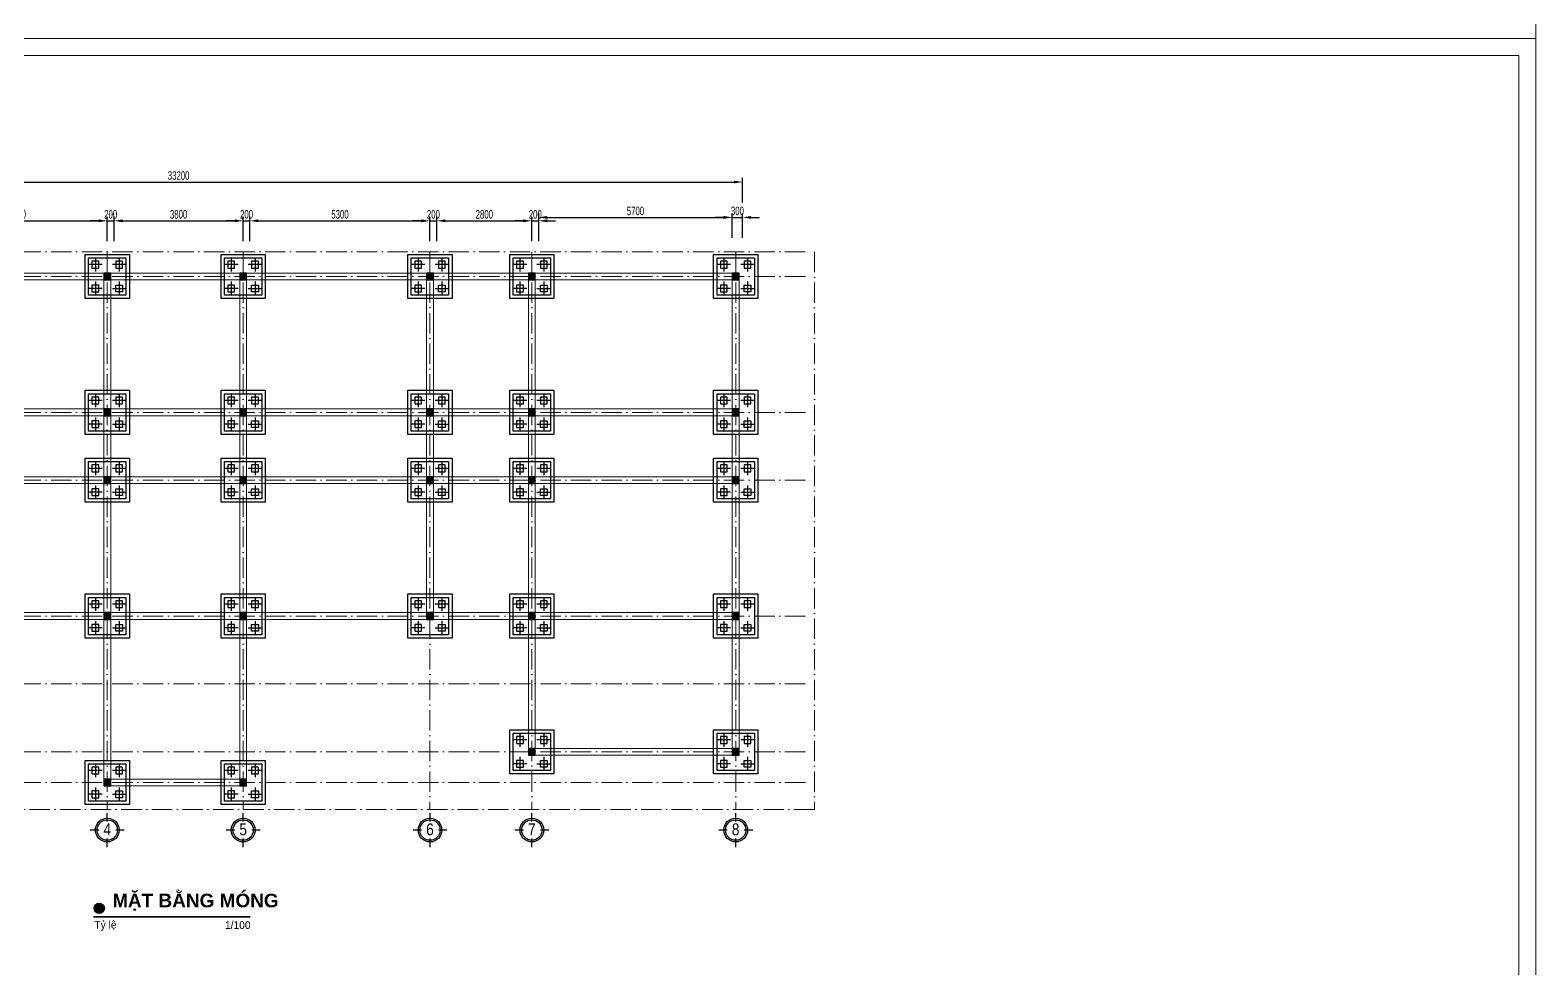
# Model space of a CAD drawing. Extents: x -1107188 to -523840, y 39692 to 514392.
# Drawn here: x -1067517 to -1023188, y 249890 to 277542 of the extents above; entities that cross this region are included whole.
import ezdxf
from ezdxf.enums import TextEntityAlignment as Align

# ---------------------------------------------------------------- set-up
doc = ezdxf.new("R2010")
doc.units = 0
for name, pattern in [('ACAD_ISO10W100', [18, 12, -3, 0, -3]), ('CENTER2', [1.125, 0.75, -0.125, 0.125, -0.125]), ('DASHED2', [0.375, 0.25, -0.125]), ('HIDDEN', [0.375, 0.25, -0.125])]:
    doc.linetypes.add(name, pattern=pattern)
doc.layers.get('0').update_dxf_attribs({"color": 255, "linetype": 'CONTINUOUS'})
doc.layers.get('DEFPOINTS').update_dxf_attribs({"linetype": 'CONTINUOUS'})
for name, color, linetype, lineweight in [('00-DAM', 3, 'CONTINUOUS', 9), ('00-KH O SAN', 6, 'CONTINUOUS', 9), ('00-KICH THUOC', 6, 'CONTINUOUS', 9), ('TRUC', 24, 'CONTINUOUS', 0)]:
    doc.layers.add(name, color=color, linetype=linetype, lineweight=lineweight)
for name, color, linetype in [('DIM', 1, 'CONTINUOUS'), ('DUT', 7, 'CENTER2'), ('TAGS', 60, 'CONTINUOUS'), ('TEXT', 7, 'CONTINUOUS'), ('TUONG', 131, 'CONTINUOUS'), ('WALL', 4, 'CONTINUOUS')]:
    doc.layers.add(name, color=color, linetype=linetype)
doc.styles.add('KICHTHUOC', font='', dxfattribs={"width": 0.8})
doc.styles.add('SO BV', font='', dxfattribs={"height": 200})
doc.styles.add('SWISS-CONDENSE', font='')
doc.styles.add('TEN BV', font='', dxfattribs={"height": 350})
doc.styles.add('VNI-HELVE-CONDENSEN', font='')
doc.styles.get('KICHTHUOC').set_extended_font_data('VNI-Helve-Condense')
doc.styles.get('SO BV').set_extended_font_data('VNI-Helve-Condense')
doc.styles.get('SWISS-CONDENSE').set_extended_font_data('VNI-Swiss-Condense')
doc.styles.get('TEN BV').set_extended_font_data('VNI-Helve-Condense', bold=True)
doc.styles.get('VNI-HELVE-CONDENSEN').set_extended_font_data('VNI-Helve-Condense')
doc.dimstyles.new('DIM 25', dxfattribs={"dimtxt": 2.5, "dimasz": 2.5, "dimexe": 1.25, "dimexo": 0.625, "dimtad": 1, "dimdec": 0, "dimtxsty": 'KICHTHUOC', "dimcen": 2.5, "dimclrd": 1, "dimclre": 1, "dimclrt": 2, "dimadec": 0, "dimazin": 0, "dimtfac": 1, "dimtdec": 0, "dimtix": 1, "dimtmove": 0, "dimatfit": 3, "dimfxl": 6, "dimfxlon": 1, "dimarcsym": 0})

# ---------------------------------------------------------------- blocks, each defined once
blk = doc.blocks.new('A$C225A2996')
at = {"layer": 'WALL'}
blk.add_hatch(color=4, dxfattribs=at).paths.add_polyline_path([(531, 82), (731, 82), (731, 282), (531, 282)])
at = {"layer": 'WALL', "color": 4}
for p, q in [((531, 282), (731, 82)), ((531, 82), (731, 282))]:
    blk.add_line(p, q, dxfattribs=at)
blk.add_lwpolyline([(531, 82), (731, 82), (731, 282), (531, 282)], close=True, dxfattribs=at)
blk = doc.blocks.new('A$C206177D3')
at = {"layer": 'TAGS', "ltscale": 1000}
for p, q in [((-37, 240), (-37, 490)), ((-287, -10), (-537, -10)), ((-37, -510), (-37, -260)), ((463, -10), (213, -10))]:
    blk.add_line(p, q, dxfattribs=at)
blk.add_circle((-37, -10), 350, dxfattribs=at)
at = {"layer": 'TAGS', "color": 254, "ltscale": 1000}
blk.add_circle((-37, -10), 300, dxfattribs=at)
at = {"layer": 'TAGS', "ltscale": 1000, "style": 'VNI-HELVE-CONDENSEN'}
blk.add_attdef('A', text='', height=350, dxfattribs=at).set_placement((-38, -166), align=Align.CENTER)
blk = doc.blocks.new('*D1410')
at = {"layer": '00-KH O SAN', "color": 1, "lineweight": -2, "transparency": 16777216}
for p, q in [((-1070545, 271325), (-1070545, 272050)), ((-1070295, 271925), (-1065495, 271925)), ((-1065245, 271325), (-1065245, 272050))]:
    blk.add_line(p, q, dxfattribs=at)
at = {"layer": '00-KH O SAN', "color": 1, "transparency": 16777216}
for points in [[(-1070295, 271967), (-1070295, 271883), (-1070545, 271925)], [(-1065495, 271967), (-1065495, 271883), (-1065245, 271925)]]:
    blk.add_solid(points, dxfattribs=at)
at = {"layer": 'DEFPOINTS', "color": 0, "transparency": 16777216}
for p in [(-1065245, 271925), (-1070545, 270283), (-1065245, 270283)]:
    blk.add_point(p, dxfattribs=at)
at = {"layer": '00-KH O SAN', "color": 2, "transparency": 16777216, "insert": (-1067895, 272115), "char_height": 250, "attachment_point": 5, "style": 'KICHTHUOC'}
blk.add_mtext('5300', dxfattribs=at)
blk = doc.blocks.new('*D1411')
at = {"layer": '00-KH O SAN', "color": 1, "lineweight": -2, "transparency": 16777216}
for p, q in [((-1065495, 271925), (-1065745, 271925)), ((-1065245, 271325), (-1065245, 272050)), ((-1065245, 271925), (-1065045, 271925)), ((-1065045, 271325), (-1065045, 272050)), ((-1064795, 271925), (-1064545, 271925))]:
    blk.add_line(p, q, dxfattribs=at)
at = {"layer": '00-KH O SAN', "color": 1, "transparency": 16777216}
for points in [[(-1065495, 271967), (-1065495, 271883), (-1065245, 271925)], [(-1064795, 271967), (-1064795, 271883), (-1065045, 271925)]]:
    blk.add_solid(points, dxfattribs=at)
at = {"layer": 'DEFPOINTS', "color": 0, "transparency": 16777216}
for p in [(-1065045, 271925), (-1065245, 270283), (-1065045, 270283)]:
    blk.add_point(p, dxfattribs=at)
at = {"layer": '00-KH O SAN', "color": 2, "transparency": 16777216, "insert": (-1065145, 272115), "char_height": 250, "attachment_point": 5, "style": 'KICHTHUOC'}
blk.add_mtext('200', dxfattribs=at)
blk = doc.blocks.new('*D1412')
at = {"layer": '00-KH O SAN', "color": 1, "lineweight": -2, "transparency": 16777216}
for p, q in [((-1065045, 271325), (-1065045, 272050)), ((-1064795, 271925), (-1061495, 271925)), ((-1061245, 271325), (-1061245, 272050))]:
    blk.add_line(p, q, dxfattribs=at)
at = {"layer": '00-KH O SAN', "color": 1, "transparency": 16777216}
for points in [[(-1064795, 271967), (-1064795, 271883), (-1065045, 271925)], [(-1061495, 271967), (-1061495, 271883), (-1061245, 271925)]]:
    blk.add_solid(points, dxfattribs=at)
at = {"layer": 'DEFPOINTS', "color": 0, "transparency": 16777216}
for p in [(-1061245, 271925), (-1065045, 270283), (-1061245, 270283)]:
    blk.add_point(p, dxfattribs=at)
at = {"layer": '00-KH O SAN', "color": 2, "transparency": 16777216, "insert": (-1063145, 272115), "char_height": 250, "attachment_point": 5, "style": 'KICHTHUOC'}
blk.add_mtext('3800', dxfattribs=at)
blk = doc.blocks.new('*D1413')
at = {"layer": '00-KH O SAN', "color": 1, "lineweight": -2, "transparency": 16777216}
for p, q in [((-1061495, 271925), (-1061745, 271925)), ((-1061245, 271325), (-1061245, 272050)), ((-1061245, 271925), (-1061045, 271925)), ((-1061045, 271325), (-1061045, 272050)), ((-1060795, 271925), (-1060545, 271925))]:
    blk.add_line(p, q, dxfattribs=at)
at = {"layer": '00-KH O SAN', "color": 1, "transparency": 16777216}
for points in [[(-1061495, 271967), (-1061495, 271883), (-1061245, 271925)], [(-1060795, 271967), (-1060795, 271883), (-1061045, 271925)]]:
    blk.add_solid(points, dxfattribs=at)
at = {"layer": 'DEFPOINTS', "color": 0, "transparency": 16777216}
for p in [(-1061045, 271925), (-1061245, 270283), (-1061045, 270283)]:
    blk.add_point(p, dxfattribs=at)
at = {"layer": '00-KH O SAN', "color": 2, "transparency": 16777216, "insert": (-1061145, 272115), "char_height": 250, "attachment_point": 5, "style": 'KICHTHUOC'}
blk.add_mtext('200', dxfattribs=at)
blk = doc.blocks.new('*D1425')
at = {"layer": '00-KH O SAN', "color": 1, "lineweight": -2, "transparency": 16777216}
for p, q in [((-1061045, 271325), (-1061045, 272050)), ((-1060795, 271925), (-1055995, 271925)), ((-1055745, 271325), (-1055745, 272050))]:
    blk.add_line(p, q, dxfattribs=at)
at = {"layer": '00-KH O SAN', "color": 1, "transparency": 16777216}
for points in [[(-1060795, 271967), (-1060795, 271883), (-1061045, 271925)], [(-1055995, 271967), (-1055995, 271883), (-1055745, 271925)]]:
    blk.add_solid(points, dxfattribs=at)
at = {"layer": 'DEFPOINTS', "color": 0, "transparency": 16777216}
for p in [(-1055745, 271925), (-1061045, 270283), (-1055745, 270283)]:
    blk.add_point(p, dxfattribs=at)
at = {"layer": '00-KH O SAN', "color": 2, "transparency": 16777216, "insert": (-1058395, 272115), "char_height": 250, "attachment_point": 5, "style": 'KICHTHUOC'}
blk.add_mtext('5300', dxfattribs=at)
blk = doc.blocks.new('*D1426')
at = {"layer": '00-KH O SAN', "color": 1, "lineweight": -2, "transparency": 16777216}
for p, q in [((-1055995, 271925), (-1056245, 271925)), ((-1055745, 271325), (-1055745, 272050)), ((-1055745, 271925), (-1055545, 271925)), ((-1055545, 271325), (-1055545, 272050)), ((-1055295, 271925), (-1055045, 271925))]:
    blk.add_line(p, q, dxfattribs=at)
at = {"layer": '00-KH O SAN', "color": 1, "transparency": 16777216}
for points in [[(-1055995, 271967), (-1055995, 271883), (-1055745, 271925)], [(-1055295, 271967), (-1055295, 271883), (-1055545, 271925)]]:
    blk.add_solid(points, dxfattribs=at)
at = {"layer": 'DEFPOINTS', "color": 0, "transparency": 16777216}
for p in [(-1055545, 271925), (-1055745, 270283), (-1055545, 270283)]:
    blk.add_point(p, dxfattribs=at)
at = {"layer": '00-KH O SAN', "color": 2, "transparency": 16777216, "insert": (-1055645, 272115), "char_height": 250, "attachment_point": 5, "style": 'KICHTHUOC'}
blk.add_mtext('200', dxfattribs=at)
blk = doc.blocks.new('*D1427')
at = {"layer": '00-KH O SAN', "color": 1, "lineweight": -2, "transparency": 16777216}
for p, q in [((-1055545, 271325), (-1055545, 272050)), ((-1055295, 271925), (-1052995, 271925)), ((-1052745, 271325), (-1052745, 272050))]:
    blk.add_line(p, q, dxfattribs=at)
at = {"layer": '00-KH O SAN', "color": 1, "transparency": 16777216}
for points in [[(-1055295, 271967), (-1055295, 271883), (-1055545, 271925)], [(-1052995, 271967), (-1052995, 271883), (-1052745, 271925)]]:
    blk.add_solid(points, dxfattribs=at)
at = {"layer": 'DEFPOINTS', "color": 0, "transparency": 16777216}
for p in [(-1052745, 271925), (-1055545, 270283), (-1052745, 270283)]:
    blk.add_point(p, dxfattribs=at)
at = {"layer": '00-KH O SAN', "color": 2, "transparency": 16777216, "insert": (-1054145, 272115), "char_height": 250, "attachment_point": 5, "style": 'KICHTHUOC'}
blk.add_mtext('2800', dxfattribs=at)
blk = doc.blocks.new('*D1428')
at = {"layer": '00-KH O SAN', "color": 1, "lineweight": -2, "transparency": 16777216}
for p, q in [((-1052995, 271925), (-1053245, 271925)), ((-1052745, 271325), (-1052745, 272050)), ((-1052745, 271925), (-1052545, 271925)), ((-1052545, 271325), (-1052545, 272050)), ((-1052295, 271925), (-1052045, 271925))]:
    blk.add_line(p, q, dxfattribs=at)
at = {"layer": '00-KH O SAN', "color": 1, "transparency": 16777216}
for points in [[(-1052995, 271967), (-1052995, 271883), (-1052745, 271925)], [(-1052295, 271967), (-1052295, 271883), (-1052545, 271925)]]:
    blk.add_solid(points, dxfattribs=at)
at = {"layer": 'DEFPOINTS', "color": 0, "transparency": 16777216}
for p in [(-1052545, 271925), (-1052745, 270283), (-1052545, 270283)]:
    blk.add_point(p, dxfattribs=at)
at = {"layer": '00-KH O SAN', "color": 2, "transparency": 16777216, "insert": (-1052645, 272115), "char_height": 250, "attachment_point": 5, "style": 'KICHTHUOC'}
blk.add_mtext('200', dxfattribs=at)
blk = doc.blocks.new('*D1429')
at = {"layer": '00-KH O SAN', "color": 1, "lineweight": -2, "transparency": 16777216}
for p, q in [((-1052545, 271425), (-1052545, 272150)), ((-1052295, 272025), (-1047095, 272025)), ((-1046845, 271425), (-1046845, 272150))]:
    blk.add_line(p, q, dxfattribs=at)
at = {"layer": '00-KH O SAN', "color": 1, "transparency": 16777216}
for points in [[(-1052295, 272067), (-1052295, 271983), (-1052545, 272025)], [(-1047095, 272067), (-1047095, 271983), (-1046845, 272025)]]:
    blk.add_solid(points, dxfattribs=at)
at = {"layer": 'DEFPOINTS', "color": 0, "transparency": 16777216}
for p in [(-1046845, 272025), (-1052545, 270283), (-1046845, 270383)]:
    blk.add_point(p, dxfattribs=at)
at = {"layer": '00-KH O SAN', "color": 2, "transparency": 16777216, "insert": (-1049695, 272215), "char_height": 250, "attachment_point": 5, "style": 'KICHTHUOC'}
blk.add_mtext('5700', dxfattribs=at)
blk = doc.blocks.new('*D1430')
at = {"layer": '00-KH O SAN', "color": 1, "lineweight": -2, "transparency": 16777216}
for p, q in [((-1047095, 272025), (-1047345, 272025)), ((-1046845, 271425), (-1046845, 272150)), ((-1046845, 272025), (-1046545, 272025)), ((-1046545, 271425), (-1046545, 272150)), ((-1046295, 272025), (-1046045, 272025))]:
    blk.add_line(p, q, dxfattribs=at)
at = {"layer": '00-KH O SAN', "color": 1, "transparency": 16777216}
for points in [[(-1047095, 272067), (-1047095, 271983), (-1046845, 272025)], [(-1046295, 272067), (-1046295, 271983), (-1046545, 272025)]]:
    blk.add_solid(points, dxfattribs=at)
at = {"layer": 'DEFPOINTS', "color": 0, "transparency": 16777216}
for p in [(-1046545, 272025), (-1046845, 270383), (-1046545, 270283)]:
    blk.add_point(p, dxfattribs=at)
at = {"layer": '00-KH O SAN', "color": 2, "transparency": 16777216, "insert": (-1046695, 272215), "char_height": 250, "attachment_point": 5, "style": 'KICHTHUOC'}
blk.add_mtext('300', dxfattribs=at)
blk = doc.blocks.new('*D1419')
at = {"layer": '00-KH O SAN', "color": 1, "lineweight": -2, "transparency": 16777216}
for p, q in [((-1079745, 272467), (-1079745, 273192)), ((-1079495, 273067), (-1046795, 273067)), ((-1046545, 272467), (-1046545, 273192))]:
    blk.add_line(p, q, dxfattribs=at)
at = {"layer": '00-KH O SAN', "color": 1, "transparency": 16777216}
for points in [[(-1079495, 273108), (-1079495, 273025), (-1079745, 273067)], [(-1046795, 273108), (-1046795, 273025), (-1046545, 273067)]]:
    blk.add_solid(points, dxfattribs=at)
at = {"layer": 'DEFPOINTS', "color": 0, "transparency": 16777216}
for p in [(-1046545, 273067), (-1079745, 270283), (-1046545, 270283)]:
    blk.add_point(p, dxfattribs=at)
at = {"layer": '00-KH O SAN', "color": 2, "transparency": 16777216, "insert": (-1063145, 273257), "char_height": 250, "attachment_point": 5, "style": 'KICHTHUOC'}
blk.add_mtext('33200', dxfattribs=at)
blk = doc.blocks.new('KHUNGTEN')
at = {"color": 3, "linetype": 'Continuous'}
for points in [[(-593653, 217892), (-593653, 277292), (-509653, 277292), (-509653, 217892), (-593653, 217892)], [(-593153, 218392), (-593153, 276792), (-510153, 276792), (-510153, 218392)]]:
    blk.add_lwpolyline(points, close=True, dxfattribs=at)
at = {"style": 'TEN BV'}
for tag, p in [('TEB_BV', (-518299, 222628)), ('LOAI_BV', (-511918, 220684)), ('TL', (-512164, 219751))]:
    blk.add_attdef(tag, p, '', height=350, dxfattribs=at)
at = {"style": 'SO BV'}
for tag, p in [('SOBV', (-510673, 221020)), ('TONGSOBV', (-510673, 220591))]:
    blk.add_attdef(tag, text='', height=200, dxfattribs=at).set_placement(p, align=Align.CENTER)
blk = doc.blocks.new('A$C7cd80fc4')
at = {"layer": '00-KICH THUOC'}
for points in [[(0, 0), (1300, 0), (1300, 1300), (0, 1300)], [(100, 100), (1200, 100), (1200, 1200), (100, 1200)]]:
    blk.add_lwpolyline(points, close=True, dxfattribs=at)
at = {"layer": 'DIM'}
for points in [[(0, 1300), (1300, 1300), (1300, 0), (0, 0)], [(100, 1200), (1200, 1200), (1200, 100), (100, 100)], [(200, 900), (400, 900), (400, 1100), (200, 1100)], [(900, 900), (1100, 900), (1100, 1100), (900, 1100)], [(550, 550), (750, 550), (750, 750), (550, 750)], [(200, 200), (400, 200), (400, 400), (200, 400)], [(1100, 200), (900, 200), (900, 400), (1100, 400)]]:
    blk.add_lwpolyline(points, close=True, dxfattribs=at)
at = {"layer": 'DUT', "linetype": 'HIDDEN', "ltscale": 3000}
for p, q in [((500, 1000), (100, 1000)), ((300, 1200), (300, 800)), ((1200, 1000), (800, 1000)), ((1000, 1200), (1000, 800)), ((300, 500), (300, 100)), ((1000, 500), (1000, 100)), ((500, 300), (100, 300)), ((800, 300), (1200, 300))]:
    blk.add_line(p, q, dxfattribs=at)

msp = doc.modelspace()

# ---------------------------------------------------------------- hatches: boundary and pattern name
at = {"layer": 'DIM', "linetype": 'ByBlock'}
msp.add_hatch(color=1, dxfattribs=at).paths.add_polyline_path([(-1065377.119, 251674.718, 1), (-1065586.159, 251674.718, 1)])

# ---------------------------------------------------------------- linework, layer by layer
at = {"layer": '00-DAM'}
for p, q in [((-1046644.921, 270383.269), (-1079844.921, 270383.269)), ((-1046844.921, 270183.269), (-1079644.921, 270183.269)), ((-1065344.921, 270383.269), (-1065244.921, 270383.269)), ((-1065344.921, 270383.269), (-1065344.921, 260183.269)), ((-1065144.921, 270383.269), (-1065244.921, 270383.269)), ((-1065144.921, 270383.269), (-1065144.921, 260183.269)), ((-1061344.921, 270383.269), (-1061244.921, 270383.269)), ((-1061344.921, 270383.269), (-1061344.921, 260183.269)), ((-1061144.921, 270383.269), (-1061244.921, 270383.269)), ((-1061144.921, 270383.269), (-1061144.921, 260183.269)), ((-1055844.921, 270383.269), (-1055744.921, 270383.269)), ((-1055844.921, 270383.269), (-1055844.921, 260183.269)), ((-1055644.921, 270383.269), (-1055744.921, 270383.269)), ((-1055644.921, 270383.269), (-1055644.921, 260183.269)), ((-1052844.921, 270383.269), (-1052744.921, 270383.269)), ((-1052844.921, 270383.269), (-1052844.921, 260183.269)), ((-1052644.921, 270383.269), (-1052744.921, 270383.269)), ((-1052644.921, 270383.269), (-1052644.921, 260183.269)), ((-1046844.921, 256383.269), (-1046844.921, 270183.269)), ((-1046644.921, 256183.269), (-1046644.921, 270383.269)), ((-1079844.921, 266383.269), (-1046644.921, 266383.269)), ((-1079844.921, 266183.269), (-1046644.921, 266183.269)), ((-1046644.921, 266383.269), (-1046644.921, 266283.269)), ((-1046644.921, 266183.269), (-1046644.921, 266283.269)), ((-1079844.921, 264383.269), (-1046644.921, 264383.269)), ((-1046644.921, 264383.269), (-1046644.921, 264283.269)), ((-1046644.921, 264183.269), (-1046644.921, 264283.269)), ((-1079844.921, 264183.269), (-1046644.921, 264183.269)), ((-1073844.921, 260383.269), (-1065144.921, 260383.269)), ((-1065344.921, 260383.269), (-1065344.921, 260283.269)), ((-1065344.921, 260383.269), (-1061144.921, 260383.269)), ((-1065344.921, 260183.269), (-1065344.921, 260283.269)), ((-1065144.921, 260383.269), (-1065144.921, 255483.269)), ((-1061344.921, 255483.269), (-1061344.921, 260383.269)), ((-1061344.921, 260383.269), (-1052644.921, 260383.269)), ((-1061144.921, 260383.269), (-1061144.921, 260283.269)), ((-1061144.921, 260183.269), (-1061144.921, 260283.269)), ((-1052644.921, 260383.269), (-1052644.921, 256383.269)), ((-1052644.921, 260383.269), (-1052644.921, 260283.269)), ((-1052644.921, 260383.269), (-1046644.921, 260383.269)), ((-1052644.921, 260183.269), (-1052644.921, 260283.269)), ((-1046644.921, 260383.269), (-1046644.921, 260283.269)), ((-1046644.921, 260183.269), (-1046644.921, 260283.269)), ((-1073644.921, 260183.269), (-1065344.921, 260183.269)), ((-1065344.921, 260183.269), (-1065344.921, 255283.269)), ((-1065344.921, 260183.269), (-1065244.921, 260183.269)), ((-1065344.921, 260183.269), (-1061144.921, 260183.269)), ((-1065144.921, 260183.269), (-1065244.921, 260183.269)), ((-1061344.921, 260183.269), (-1061244.921, 260183.269)), ((-1061144.921, 260183.269), (-1061244.921, 260183.269)), ((-1061144.921, 255283.269), (-1061144.921, 260183.269)), ((-1061144.921, 260183.269), (-1052844.921, 260183.269)), ((-1055844.921, 260183.269), (-1055744.921, 260183.269)), ((-1055644.921, 260183.269), (-1055744.921, 260183.269)), ((-1052844.921, 260183.269), (-1052844.921, 256183.269)), ((-1052844.921, 260183.269), (-1052744.921, 260183.269)), ((-1052644.921, 260183.269), (-1052744.921, 260183.269)), ((-1052644.921, 260183.269), (-1046644.921, 260183.269)), ((-1052644.921, 256383.269), (-1046844.921, 256383.269)), ((-1052844.921, 256183.269), (-1046644.921, 256183.269)), ((-1065144.921, 255483.269), (-1061344.921, 255483.269)), ((-1065344.921, 255283.269), (-1061144.921, 255283.269))]:
    msp.add_line(p, q, dxfattribs=at)
at = {"layer": 'TEXT', "color": 7, "linetype": 'ByBlock', "const_width": 48.75}
msp.add_lwpolyline([(-1061035.791, 251422.951), (-1064467.424, 251422.951), (-1061035.791, 251422.951), (-1065651.628, 251422.951)], dxfattribs=at)
at = {"layer": 'TEXT', "color": 7, "linetype": 'ByBlock'}
for radius in [150.491, 133.77, 104.52]:
    msp.add_circle((-1065481.639, 251674.718), radius, dxfattribs=at)
at = {"layer": 'TRUC', "linetype": 'ACAD_ISO10W100', "ltscale": 50}
msp.add_lwpolyline([(-1082200.106, 271009.049), (-1044429.794, 271009.049), (-1044429.794, 254583.269), (-1082200.106, 254583.269)], close=True, dxfattribs=at)
for points in [[(-1065244.921, 271009.049), (-1065244.921, 254583.269)], [(-1061244.921, 271009.049), (-1061244.921, 254583.269)], [(-1055744.921, 271009.049), (-1055744.921, 254583.269)], [(-1052744.921, 271009.049), (-1052744.921, 254583.269)], [(-1052744.921, 271009.049), (-1052744.921, 254583.269)], [(-1046744.921, 271009.049), (-1046744.921, 254583.269)], [(-1082198.906, 270283.269), (-1044428.594, 270283.269)], [(-1082198.906, 266283.269), (-1044428.594, 266283.269)], [(-1082198.906, 264283.269), (-1044428.594, 264283.269)], [(-1082198.906, 260283.269), (-1044428.594, 260283.269)], [(-1082198.906, 258283.269), (-1044428.594, 258283.269)], [(-1082198.906, 256283.269), (-1044428.594, 256283.269)], [(-1082198.906, 255383.269), (-1044428.594, 255383.269)]]:
    msp.add_lwpolyline(points, dxfattribs=at)
at = {"layer": 'TRUC', "linetype": 'DASHED2', "ltscale": 1000}
msp.add_lwpolyline([(-1052844.921, 266258.269), (-1052844.921, 264483.269)], dxfattribs=at)

# ---------------------------------------------------------------- block references
at = {"layer": '00-KICH THUOC'}
for name, p in [('KHUNGTEN', (-513535.14, 59400)), ('KHUNGTEN', (-513535.14, 0)), ('A$C7cd80fc4', (-1065894.921, 269633.269)), ('A$C7cd80fc4', (-1061894.921, 269633.269)), ('A$C7cd80fc4', (-1056394.921, 269633.269)), ('A$C7cd80fc4', (-1053394.921, 269633.269)), ('A$C7cd80fc4', (-1047394.921, 269633.269)), ('A$C7cd80fc4', (-1065894.921, 265633.269)), ('A$C7cd80fc4', (-1061894.921, 265633.269)), ('A$C7cd80fc4', (-1056394.921, 265633.269)), ('A$C7cd80fc4', (-1053394.921, 265633.269)), ('A$C7cd80fc4', (-1047394.921, 265633.269)), ('A$C7cd80fc4', (-1065894.921, 263633.269)), ('A$C7cd80fc4', (-1061894.921, 263633.269)), ('A$C7cd80fc4', (-1056394.921, 263633.269)), ('A$C7cd80fc4', (-1053394.921, 263633.269)), ('A$C7cd80fc4', (-1047394.921, 263633.269)), ('A$C7cd80fc4', (-1065894.921, 259633.269)), ('A$C7cd80fc4', (-1061894.921, 259633.269)), ('A$C7cd80fc4', (-1056394.921, 259633.269)), ('A$C7cd80fc4', (-1053394.921, 259633.269)), ('A$C7cd80fc4', (-1047394.921, 259633.269)), ('A$C7cd80fc4', (-1053394.921, 255633.269)), ('A$C7cd80fc4', (-1047394.921, 255633.269)), ('A$C7cd80fc4', (-1065894.921, 254733.269)), ('A$C7cd80fc4', (-1061894.921, 254733.269))]:
    msp.add_blockref(name, p, dxfattribs=at)
at = {"layer": 'TAGS', "ltscale": 1000}
ref = msp.add_blockref('A$C206177D3', (-1065207.1, 253990.451), dxfattribs=at)
ref.add_attrib('A', '4', dxfattribs={"color": 7, "ltscale": 1000, "height": 350, "style": 'VNI-HELVE-CONDENSEN'}).set_placement((-1065245.404, 253824.813), align=Align.CENTER)
ref = msp.add_blockref('A$C206177D3', (-1061207.1, 253990.451), dxfattribs=at)
ref.add_attrib('A', '5', dxfattribs={"color": 7, "ltscale": 1000, "height": 350, "style": 'VNI-HELVE-CONDENSEN'}).set_placement((-1061245.404, 253824.813), align=Align.CENTER)
ref = msp.add_blockref('A$C206177D3', (-1055707.1, 253990.451), dxfattribs=at)
ref.add_attrib('A', '6', dxfattribs={"color": 7, "ltscale": 1000, "height": 350, "style": 'VNI-HELVE-CONDENSEN'}).set_placement((-1055745.404, 253824.813), align=Align.CENTER)
ref = msp.add_blockref('A$C206177D3', (-1052707.1, 253990.451), dxfattribs=at)
ref.add_attrib('A', '7', dxfattribs={"color": 7, "ltscale": 1000, "height": 350, "style": 'VNI-HELVE-CONDENSEN'}).set_placement((-1052745.404, 253824.813), align=Align.CENTER)
ref = msp.add_blockref('A$C206177D3', (-1046708.3, 253990.451), dxfattribs=at)
ref.add_attrib('A', '8', dxfattribs={"color": 7, "ltscale": 1000, "height": 350, "style": 'VNI-HELVE-CONDENSEN'}).set_placement((-1046746.604, 253824.813), align=Align.CENTER)
at = {"layer": 'TUONG', "color": 4}
for p in [(-1065876.312, 270101.636), (-1061876.312, 270101.636), (-1056376.312, 270101.636), (-1053376.312, 270101.636), (-1047376.312, 270101.636), (-1065876.312, 266101.636), (-1061876.312, 266101.636), (-1056376.312, 266101.636), (-1053376.312, 266101.636), (-1047376.312, 266101.636), (-1065876.312, 264101.636), (-1061876.312, 264101.636), (-1056376.312, 264101.636), (-1053376.312, 264101.636), (-1047376.312, 264101.636), (-1065876.312, 260101.636), (-1061876.312, 260101.636), (-1056376.312, 260101.636), (-1053376.312, 260101.636), (-1047376.312, 260101.636), (-1053376.312, 256101.636), (-1047376.312, 256101.636), (-1065876.312, 255201.636), (-1061876.312, 255201.636)]:
    msp.add_blockref('A$C225A2996', p, dxfattribs=at)

# ---------------------------------------------------------------- texts
at = {"layer": 'TEXT', "color": 7, "insert": (-1065083.651, 252105.195), "char_height": 400, "attachment_point": 1, "style": 'SWISS-CONDENSE'}
msp.add_mtext('{\\fVNI-Avo|b1|i0|c0|p2;M\\fArial|b1|i0|c0|p34;ẶT BẰNG MÓNG}', dxfattribs=at)
at = {"layer": 'TEXT', "color": 7, "linetype": 'ByBlock', "char_height": 225, "attachment_point": 1, "style": 'SWISS-CONDENSE'}
for s, insert in [('{\\fVNI-Avo|b0|i0|c0|p2;Tyû leä}', (-1065624.607, 251304.085)), ('{\\fVNI-Avo|b0|i0|c0|p2;1/100}', (-1061779.51, 251294.111))]:
    msp.add_mtext(s, dxfattribs=dict(at, insert=insert))

# ---------------------------------------------------------------- dimensions: what is measured, and where the dimension line sits
at = {"layer": '00-KH O SAN'}
for base, p1, p2, picture, middle in [((-1046544.921, 273066.637), (-1079744.921, 270283.269), (-1046544.921, 270283.269), '*D1419', (-1063144.921, 273256.804)), ((-1065244.921, 271924.98), (-1070544.921, 270283.269), (-1065244.921, 270283.269), '*D1410', (-1067894.921, 272115.147)), ((-1065044.921, 271924.98), (-1065244.921, 270283.269), (-1065044.921, 270283.269), '*D1411', (-1065144.921, 272115.147)), ((-1061244.921, 271924.98), (-1065044.921, 270283.269), (-1061244.921, 270283.269), '*D1412', (-1063144.921, 272115.147)), ((-1061044.921, 271924.98), (-1061244.921, 270283.269), (-1061044.921, 270283.269), '*D1413', (-1061144.921, 272115.147)), ((-1055744.921, 271924.98), (-1061044.921, 270283.269), (-1055744.921, 270283.269), '*D1425', (-1058394.921, 272115.147)), ((-1055544.921, 271924.98), (-1055744.921, 270283.269), (-1055544.921, 270283.269), '*D1426', (-1055644.921, 272115.147)), ((-1052744.921, 271924.98), (-1055544.921, 270283.269), (-1052744.921, 270283.269), '*D1427', (-1054144.921, 272115.147)), ((-1052544.921, 271924.98), (-1052744.921, 270283.269), (-1052544.921, 270283.269), '*D1428', (-1052644.921, 272115.147)), ((-1046844.921, 272024.98), (-1052544.921, 270283.269), (-1046844.921, 270383.269), '*D1429', (-1049694.921, 272215.147)), ((-1046544.921, 272024.98), (-1046844.921, 270383.269), (-1046544.921, 270283.269), '*D1430', (-1046694.921, 272215.147))]:
    dim = msp.add_linear_dim(base=base, p1=p1, p2=p2, dimstyle='DIM 25', override={"dimscale": 100, "dimfrac": 2}, dxfattribs=at)
    dim.commit()
    dim.dimension.update_dxf_attribs({"geometry": picture, "text_midpoint": middle})

doc.saveas('drawing.dxf')
